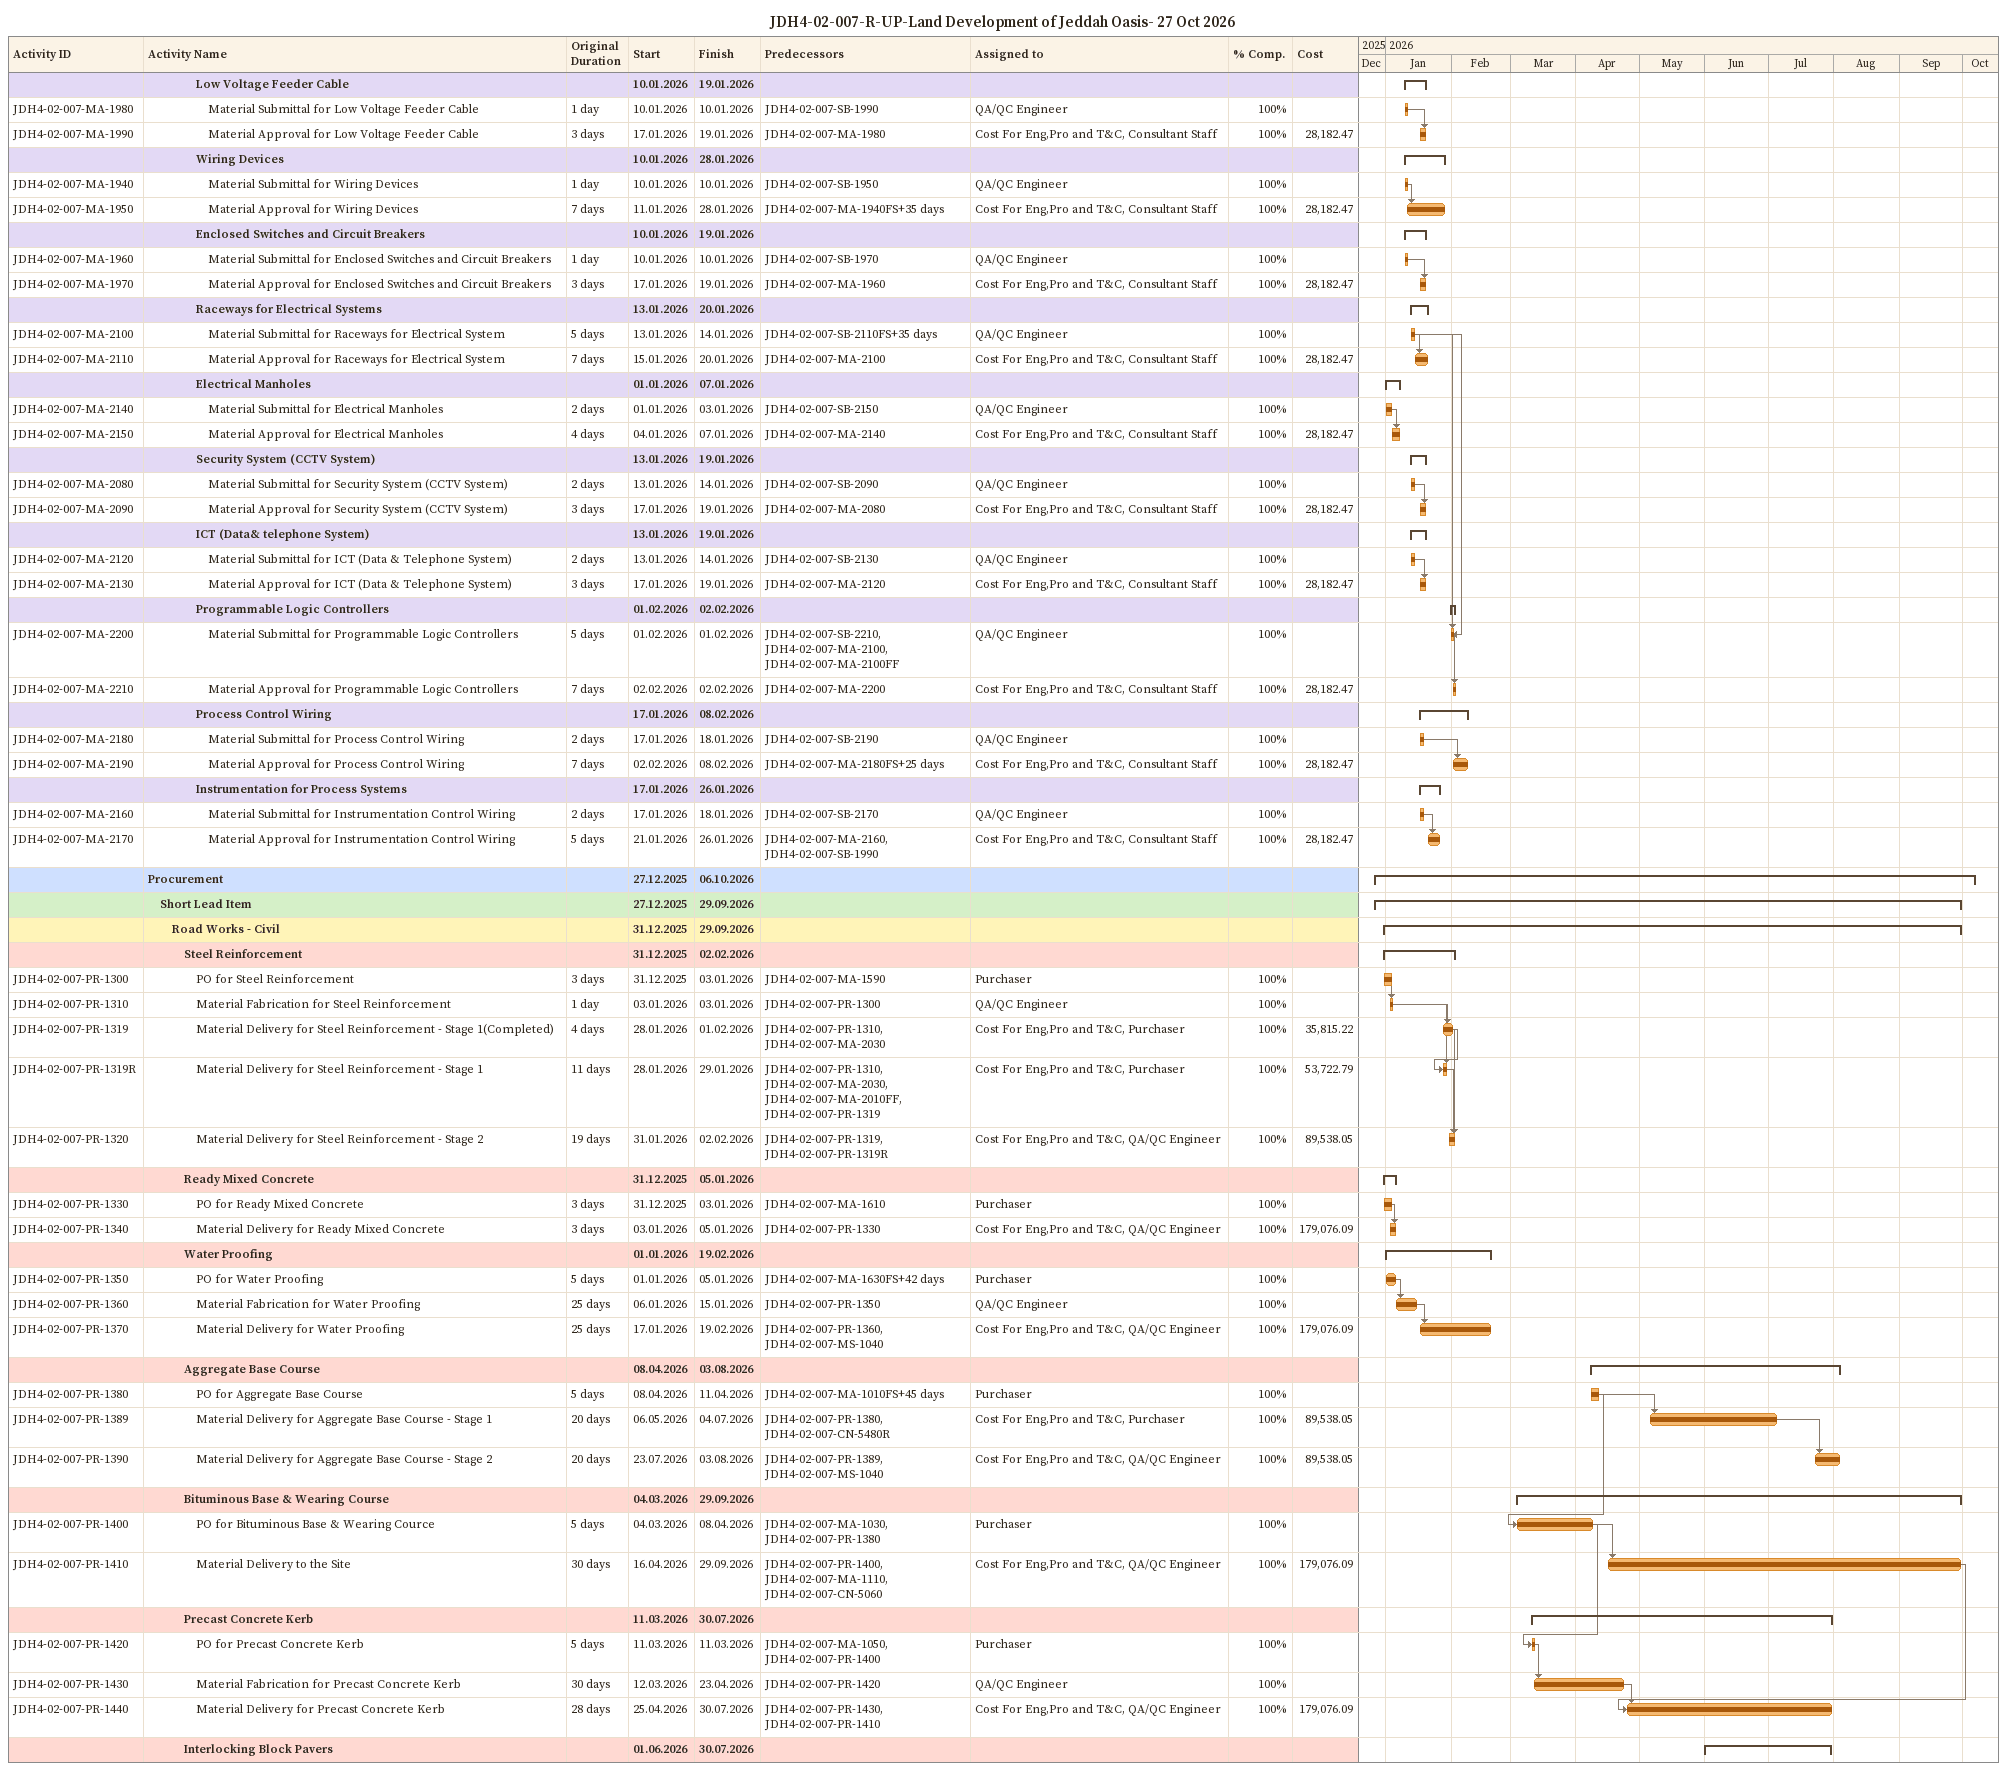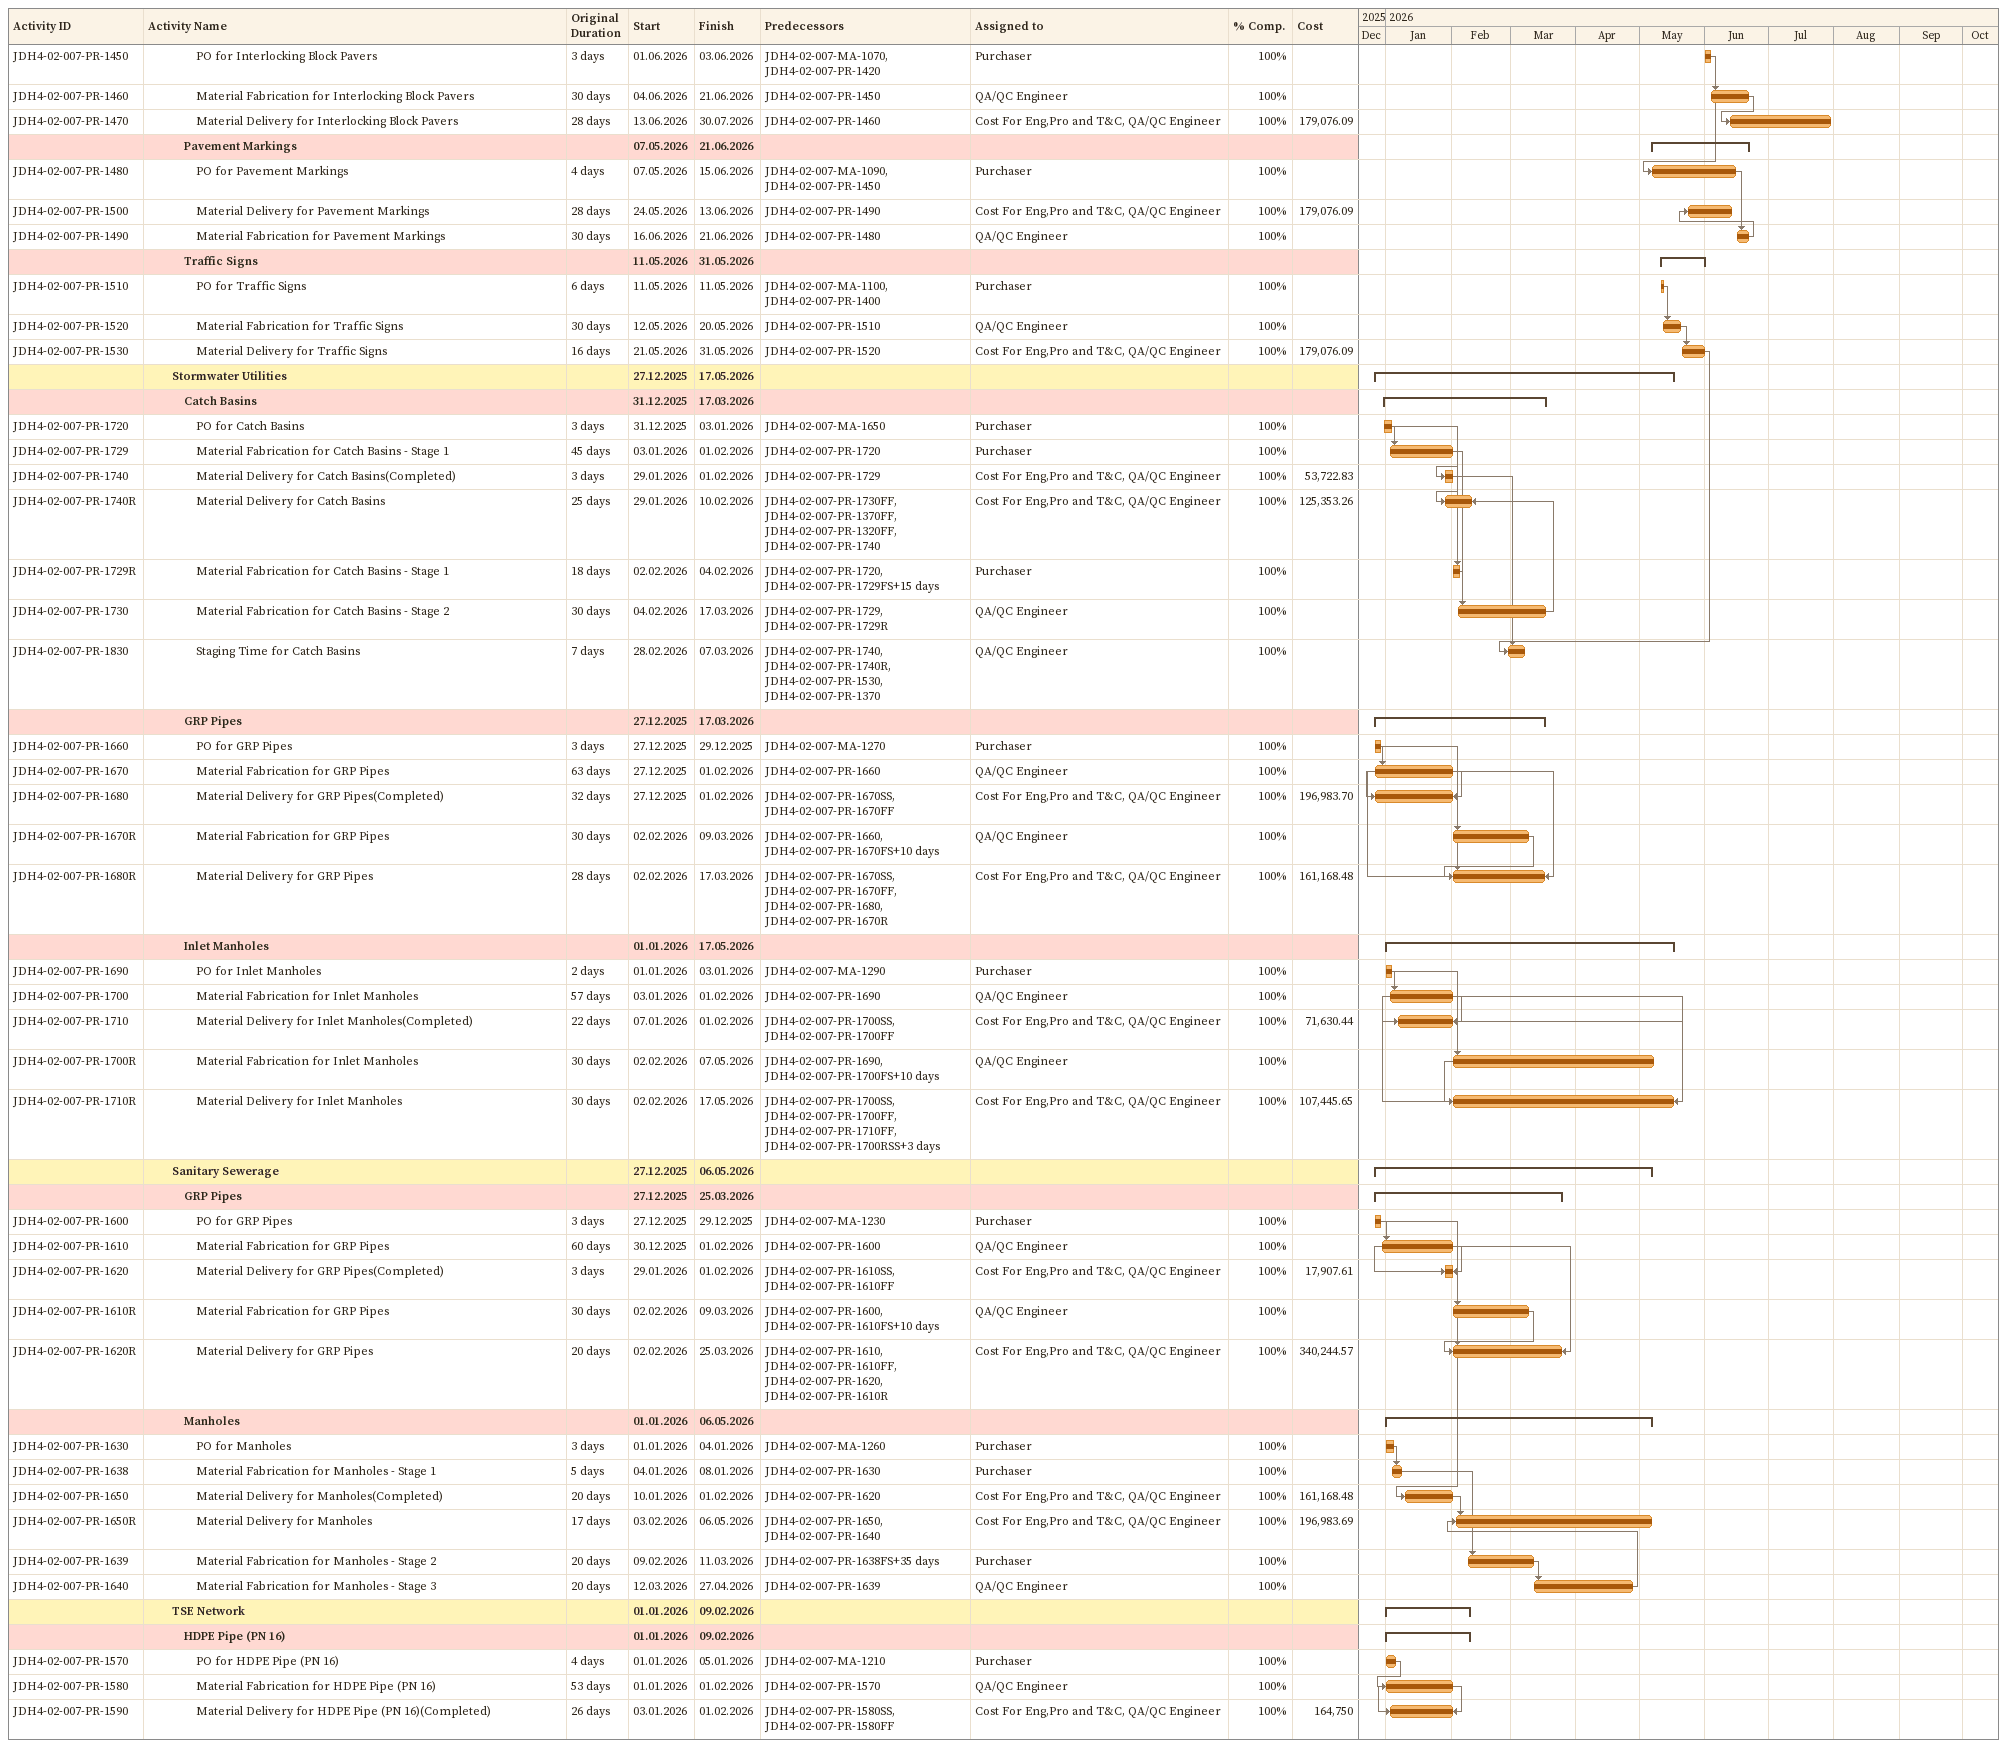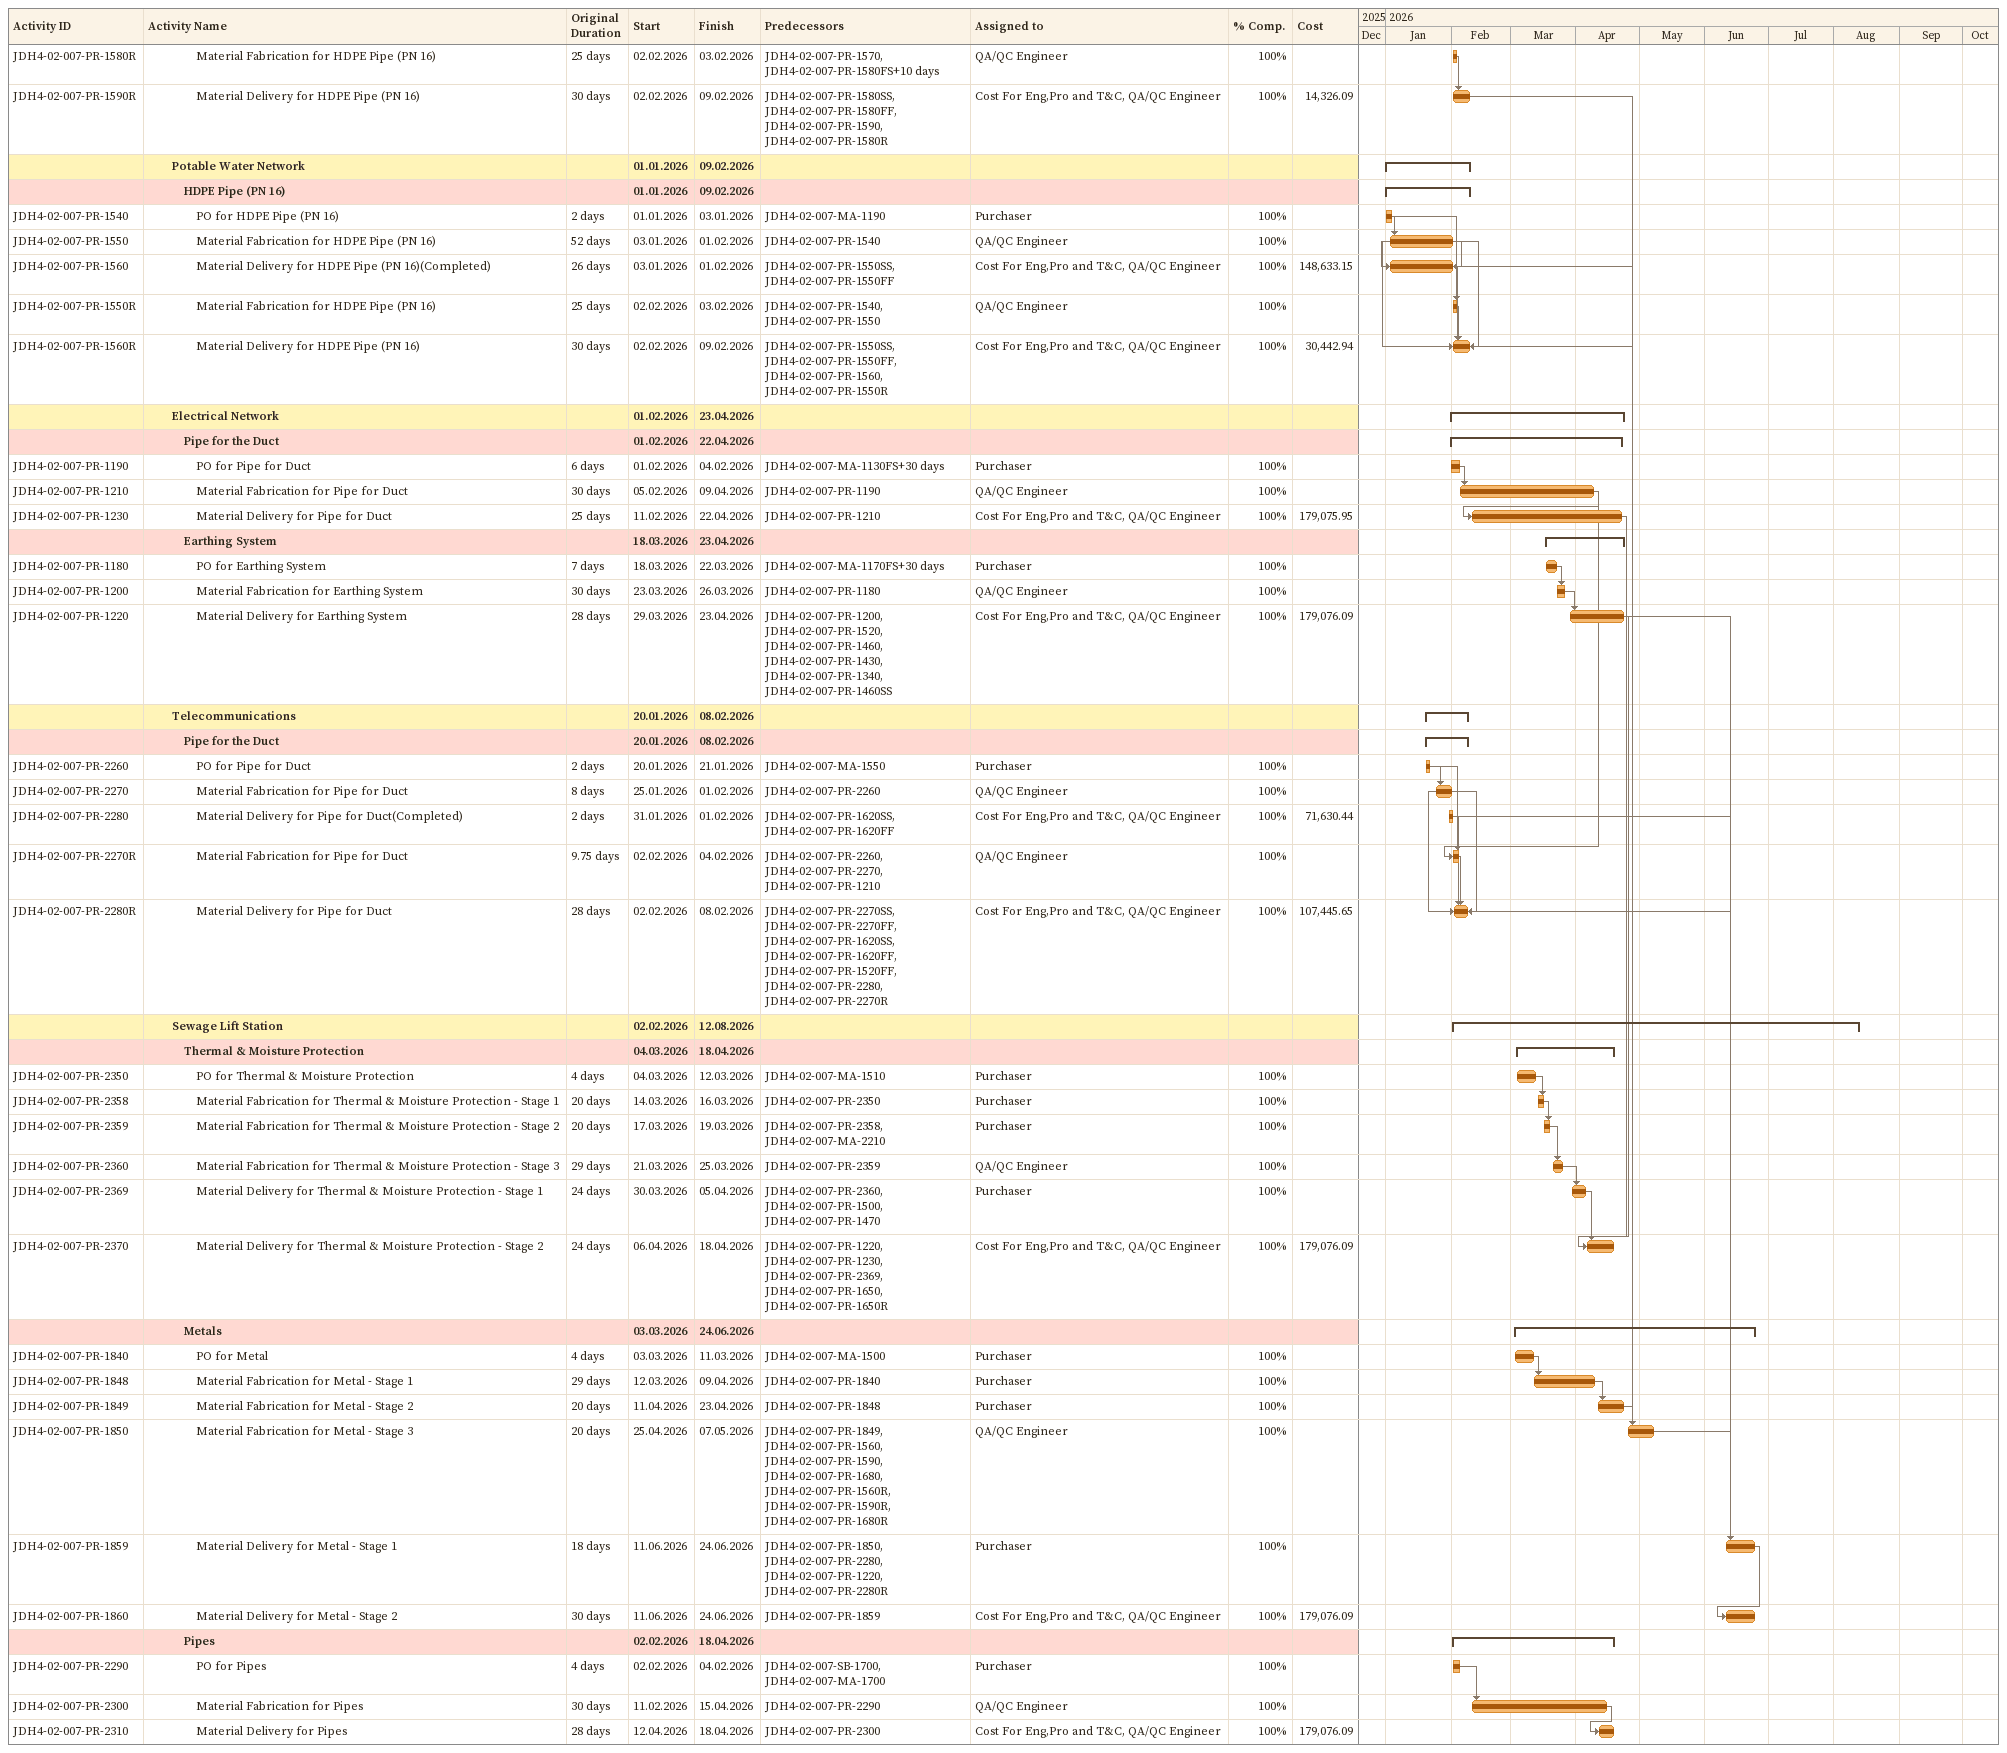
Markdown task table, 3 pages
JDH4-02-007-R-UP-Land Development of Jeddah Oasis- 27 Oct 2026

| ID | Level | Task | Original duration | Start | Finish | Predecessors | Resources | % complete | Cost |
|---|---|---|---|---|---|---|---|---|---|
|  | 5 | **Low Voltage Feeder Cable** |  | 2026-01-10 | 2026-01-19 |  |  |  |  |
| JDH4-02-007-MA-1980 | 6 | Material Submittal for Low Voltage Feeder Cable | 1d | 2026-01-10 | 2026-01-10 | JDH4-02-007-SB-1990 | QA/QC Engineer | 100 |  |
| JDH4-02-007-MA-1990 | 6 | Material Approval for Low Voltage Feeder Cable | 3d | 2026-01-17 | 2026-01-19 | JDH4-02-007-MA-1980 | Cost For Eng,Pro and T&C, Consultant Staff | 100 | 28182.47 |
|  | 5 | **Wiring Devices** |  | 2026-01-10 | 2026-01-28 |  |  |  |  |
| JDH4-02-007-MA-1940 | 6 | Material Submittal for Wiring Devices | 1d | 2026-01-10 | 2026-01-10 | JDH4-02-007-SB-1950 | QA/QC Engineer | 100 |  |
| JDH4-02-007-MA-1950 | 6 | Material Approval for Wiring Devices | 7d | 2026-01-11 | 2026-01-28 | JDH4-02-007-MA-1940FS+35d | Cost For Eng,Pro and T&C, Consultant Staff | 100 | 28182.47 |
|  | 5 | **Enclosed Switches and Circuit Breakers** |  | 2026-01-10 | 2026-01-19 |  |  |  |  |
| JDH4-02-007-MA-1960 | 6 | Material Submittal for Enclosed Switches and Circuit Breakers | 1d | 2026-01-10 | 2026-01-10 | JDH4-02-007-SB-1970 | QA/QC Engineer | 100 |  |
| JDH4-02-007-MA-1970 | 6 | Material Approval for Enclosed Switches and Circuit Breakers | 3d | 2026-01-17 | 2026-01-19 | JDH4-02-007-MA-1960 | Cost For Eng,Pro and T&C, Consultant Staff | 100 | 28182.47 |
|  | 5 | **Raceways for Electrical Systems** |  | 2026-01-13 | 2026-01-20 |  |  |  |  |
| JDH4-02-007-MA-2100 | 6 | Material Submittal for Raceways for Electrical System | 5d | 2026-01-13 | 2026-01-14 | JDH4-02-007-SB-2110FS+35d | QA/QC Engineer | 100 |  |
| JDH4-02-007-MA-2110 | 6 | Material Approval for Raceways for Electrical System | 7d | 2026-01-15 | 2026-01-20 | JDH4-02-007-MA-2100 | Cost For Eng,Pro and T&C, Consultant Staff | 100 | 28182.47 |
|  | 5 | **Electrical Manholes** |  | 2026-01-01 | 2026-01-07 |  |  |  |  |
| JDH4-02-007-MA-2140 | 6 | Material Submittal for Electrical Manholes | 2d | 2026-01-01 | 2026-01-03 | JDH4-02-007-SB-2150 | QA/QC Engineer | 100 |  |
| JDH4-02-007-MA-2150 | 6 | Material Approval for Electrical Manholes | 4d | 2026-01-04 | 2026-01-07 | JDH4-02-007-MA-2140 | Cost For Eng,Pro and T&C, Consultant Staff | 100 | 28182.47 |
|  | 5 | **Security System (CCTV System)** |  | 2026-01-13 | 2026-01-19 |  |  |  |  |
| JDH4-02-007-MA-2080 | 6 | Material Submittal for Security System (CCTV System) | 2d | 2026-01-13 | 2026-01-14 | JDH4-02-007-SB-2090 | QA/QC Engineer | 100 |  |
| JDH4-02-007-MA-2090 | 6 | Material Approval for Security System (CCTV System) | 3d | 2026-01-17 | 2026-01-19 | JDH4-02-007-MA-2080 | Cost For Eng,Pro and T&C, Consultant Staff | 100 | 28182.47 |
|  | 5 | **ICT (Data& telephone System)** |  | 2026-01-13 | 2026-01-19 |  |  |  |  |
| JDH4-02-007-MA-2120 | 6 | Material Submittal for ICT (Data & Telephone System) | 2d | 2026-01-13 | 2026-01-14 | JDH4-02-007-SB-2130 | QA/QC Engineer | 100 |  |
| JDH4-02-007-MA-2130 | 6 | Material Approval for ICT (Data & Telephone System) | 3d | 2026-01-17 | 2026-01-19 | JDH4-02-007-MA-2120 | Cost For Eng,Pro and T&C, Consultant Staff | 100 | 28182.47 |
|  | 5 | **Programmable Logic Controllers** |  | 2026-02-01 | 2026-02-02 |  |  |  |  |
| JDH4-02-007-MA-2200 | 6 | Material Submittal for Programmable Logic Controllers | 5d | 2026-02-01 | 2026-02-01 | JDH4-02-007-SB-2210, JDH4-02-007-MA-2100, JDH4-02-007-MA-2100FF | QA/QC Engineer | 100 |  |
| JDH4-02-007-MA-2210 | 6 | Material Approval for Programmable Logic Controllers | 7d | 2026-02-02 | 2026-02-02 | JDH4-02-007-MA-2200 | Cost For Eng,Pro and T&C, Consultant Staff | 100 | 28182.47 |
|  | 5 | **Process Control Wiring** |  | 2026-01-17 | 2026-02-08 |  |  |  |  |
| JDH4-02-007-MA-2180 | 6 | Material Submittal for Process Control Wiring | 2d | 2026-01-17 | 2026-01-18 | JDH4-02-007-SB-2190 | QA/QC Engineer | 100 |  |
| JDH4-02-007-MA-2190 | 6 | Material Approval for Process Control Wiring | 7d | 2026-02-02 | 2026-02-08 | JDH4-02-007-MA-2180FS+25d | Cost For Eng,Pro and T&C, Consultant Staff | 100 | 28182.47 |
|  | 5 | **Instrumentation for Process Systems** |  | 2026-01-17 | 2026-01-26 |  |  |  |  |
| JDH4-02-007-MA-2160 | 6 | Material Submittal for Instrumentation Control Wiring | 2d | 2026-01-17 | 2026-01-18 | JDH4-02-007-SB-2170 | QA/QC Engineer | 100 |  |
| JDH4-02-007-MA-2170 | 6 | Material Approval for Instrumentation Control Wiring | 5d | 2026-01-21 | 2026-01-26 | JDH4-02-007-MA-2160, JDH4-02-007-SB-1990 | Cost For Eng,Pro and T&C, Consultant Staff | 100 | 28182.47 |
|  | 1 | **Procurement** |  | 2025-12-27 | 2026-10-06 |  |  |  |  |
|  | 2 | **Short Lead Item** |  | 2025-12-27 | 2026-09-29 |  |  |  |  |
|  | 3 | **Road Works - Civil** |  | 2025-12-31 | 2026-09-29 |  |  |  |  |
|  | 4 | **Steel Reinforcement** |  | 2025-12-31 | 2026-02-02 |  |  |  |  |
| JDH4-02-007-PR-1300 | 5 | PO for Steel Reinforcement | 3d | 2025-12-31 | 2026-01-03 | JDH4-02-007-MA-1590 | Purchaser | 100 |  |
| JDH4-02-007-PR-1310 | 5 | Material Fabrication for Steel Reinforcement | 1d | 2026-01-03 | 2026-01-03 | JDH4-02-007-PR-1300 | QA/QC Engineer | 100 |  |
| JDH4-02-007-PR-1319 | 5 | Material Delivery for Steel Reinforcement - Stage 1(Completed) | 4d | 2026-01-28 | 2026-02-01 | JDH4-02-007-PR-1310, JDH4-02-007-MA-2030 | Cost For Eng,Pro and T&C, Purchaser | 100 | 35815.22 |
| JDH4-02-007-PR-1319R | 5 | Material Delivery for Steel Reinforcement - Stage 1 | 11d | 2026-01-28 | 2026-01-29 | JDH4-02-007-PR-1310, JDH4-02-007-MA-2030, JDH4-02-007-MA-2010FF, JDH4-02-007-PR-1319 | Cost For Eng,Pro and T&C, Purchaser | 100 | 53722.79 |
| JDH4-02-007-PR-1320 | 5 | Material Delivery for Steel Reinforcement - Stage 2 | 19d | 2026-01-31 | 2026-02-02 | JDH4-02-007-PR-1319, JDH4-02-007-PR-1319R | Cost For Eng,Pro and T&C, QA/QC Engineer | 100 | 89538.05 |
|  | 4 | **Ready Mixed Concrete** |  | 2025-12-31 | 2026-01-05 |  |  |  |  |
| JDH4-02-007-PR-1330 | 5 | PO for Ready Mixed Concrete | 3d | 2025-12-31 | 2026-01-03 | JDH4-02-007-MA-1610 | Purchaser | 100 |  |
| JDH4-02-007-PR-1340 | 5 | Material Delivery for Ready Mixed Concrete | 3d | 2026-01-03 | 2026-01-05 | JDH4-02-007-PR-1330 | Cost For Eng,Pro and T&C, QA/QC Engineer | 100 | 179076.09 |
|  | 4 | **Water Proofing** |  | 2026-01-01 | 2026-02-19 |  |  |  |  |
| JDH4-02-007-PR-1350 | 5 | PO for Water Proofing | 5d | 2026-01-01 | 2026-01-05 | JDH4-02-007-MA-1630FS+42d | Purchaser | 100 |  |
| JDH4-02-007-PR-1360 | 5 | Material Fabrication for Water Proofing | 25d | 2026-01-06 | 2026-01-15 | JDH4-02-007-PR-1350 | QA/QC Engineer | 100 |  |
| JDH4-02-007-PR-1370 | 5 | Material Delivery for Water Proofing | 25d | 2026-01-17 | 2026-02-19 | JDH4-02-007-PR-1360, JDH4-02-007-MS-1040 | Cost For Eng,Pro and T&C, QA/QC Engineer | 100 | 179076.09 |
|  | 4 | **Aggregate Base Course** |  | 2026-04-08 | 2026-08-03 |  |  |  |  |
| JDH4-02-007-PR-1380 | 5 | PO for Aggregate Base Course | 5d | 2026-04-08 | 2026-04-11 | JDH4-02-007-MA-1010FS+45d | Purchaser | 100 |  |
| JDH4-02-007-PR-1389 | 5 | Material Delivery for Aggregate Base Course - Stage 1 | 20d | 2026-05-06 | 2026-07-04 | JDH4-02-007-PR-1380, JDH4-02-007-CN-5480R | Cost For Eng,Pro and T&C, Purchaser | 100 | 89538.05 |
| JDH4-02-007-PR-1390 | 5 | Material Delivery for Aggregate Base Course - Stage 2 | 20d | 2026-07-23 | 2026-08-03 | JDH4-02-007-PR-1389, JDH4-02-007-MS-1040 | Cost For Eng,Pro and T&C, QA/QC Engineer | 100 | 89538.05 |
|  | 4 | **Bituminous Base & Wearing Course** |  | 2026-03-04 | 2026-09-29 |  |  |  |  |
| JDH4-02-007-PR-1400 | 5 | PO for Bituminous Base & Wearing Cource | 5d | 2026-03-04 | 2026-04-08 | JDH4-02-007-MA-1030, JDH4-02-007-PR-1380 | Purchaser | 100 |  |
| JDH4-02-007-PR-1410 | 5 | Material Delivery to the Site | 30d | 2026-04-16 | 2026-09-29 | JDH4-02-007-PR-1400, JDH4-02-007-MA-1110, JDH4-02-007-CN-5060 | Cost For Eng,Pro and T&C, QA/QC Engineer | 100 | 179076.09 |
|  | 4 | **Precast Concrete Kerb** |  | 2026-03-11 | 2026-07-30 |  |  |  |  |
| JDH4-02-007-PR-1420 | 5 | PO for Precast Concrete Kerb | 5d | 2026-03-11 | 2026-03-11 | JDH4-02-007-MA-1050, JDH4-02-007-PR-1400 | Purchaser | 100 |  |
| JDH4-02-007-PR-1430 | 5 | Material Fabrication for Precast Concrete Kerb | 30d | 2026-03-12 | 2026-04-23 | JDH4-02-007-PR-1420 | QA/QC Engineer | 100 |  |
| JDH4-02-007-PR-1440 | 5 | Material Delivery for Precast Concrete Kerb | 28d | 2026-04-25 | 2026-07-30 | JDH4-02-007-PR-1430, JDH4-02-007-PR-1410 | Cost For Eng,Pro and T&C, QA/QC Engineer | 100 | 179076.09 |
|  | 4 | **Interlocking Block Pavers** |  | 2026-06-01 | 2026-07-30 |  |  |  |  |
| JDH4-02-007-PR-1450 | 5 | PO for Interlocking Block Pavers | 3d | 2026-06-01 | 2026-06-03 | JDH4-02-007-MA-1070, JDH4-02-007-PR-1420 | Purchaser | 100 |  |
| JDH4-02-007-PR-1460 | 5 | Material Fabrication for Interlocking Block Pavers | 30d | 2026-06-04 | 2026-06-21 | JDH4-02-007-PR-1450 | QA/QC Engineer | 100 |  |
| JDH4-02-007-PR-1470 | 5 | Material Delivery for Interlocking Block Pavers | 28d | 2026-06-13 | 2026-07-30 | JDH4-02-007-PR-1460 | Cost For Eng,Pro and T&C, QA/QC Engineer | 100 | 179076.09 |
|  | 4 | **Pavement Markings** |  | 2026-05-07 | 2026-06-21 |  |  |  |  |
| JDH4-02-007-PR-1480 | 5 | PO for Pavement Markings | 4d | 2026-05-07 | 2026-06-15 | JDH4-02-007-MA-1090, JDH4-02-007-PR-1450 | Purchaser | 100 |  |
| JDH4-02-007-PR-1500 | 5 | Material Delivery for Pavement Markings | 28d | 2026-05-24 | 2026-06-13 | JDH4-02-007-PR-1490 | Cost For Eng,Pro and T&C, QA/QC Engineer | 100 | 179076.09 |
| JDH4-02-007-PR-1490 | 5 | Material Fabrication for Pavement Markings | 30d | 2026-06-16 | 2026-06-21 | JDH4-02-007-PR-1480 | QA/QC Engineer | 100 |  |
|  | 4 | **Traffic Signs** |  | 2026-05-11 | 2026-05-31 |  |  |  |  |
| JDH4-02-007-PR-1510 | 5 | PO for Traffic Signs | 6d | 2026-05-11 | 2026-05-11 | JDH4-02-007-MA-1100, JDH4-02-007-PR-1400 | Purchaser | 100 |  |
| JDH4-02-007-PR-1520 | 5 | Material Fabrication for Traffic Signs | 30d | 2026-05-12 | 2026-05-20 | JDH4-02-007-PR-1510 | QA/QC Engineer | 100 |  |
| JDH4-02-007-PR-1530 | 5 | Material Delivery for Traffic Signs | 16d | 2026-05-21 | 2026-05-31 | JDH4-02-007-PR-1520 | Cost For Eng,Pro and T&C, QA/QC Engineer | 100 | 179076.09 |
|  | 3 | **Stormwater Utilities** |  | 2025-12-27 | 2026-05-17 |  |  |  |  |
|  | 4 | **Catch Basins** |  | 2025-12-31 | 2026-03-17 |  |  |  |  |
| JDH4-02-007-PR-1720 | 5 | PO for Catch Basins | 3d | 2025-12-31 | 2026-01-03 | JDH4-02-007-MA-1650 | Purchaser | 100 |  |
| JDH4-02-007-PR-1729 | 5 | Material Fabrication for Catch Basins - Stage 1 | 45d | 2026-01-03 | 2026-02-01 | JDH4-02-007-PR-1720 | Purchaser | 100 |  |
| JDH4-02-007-PR-1740 | 5 | Material Delivery for Catch Basins(Completed) | 3d | 2026-01-29 | 2026-02-01 | JDH4-02-007-PR-1729 | Cost For Eng,Pro and T&C, QA/QC Engineer | 100 | 53722.83 |
| JDH4-02-007-PR-1740R | 5 | Material Delivery for Catch Basins | 25d | 2026-01-29 | 2026-02-10 | JDH4-02-007-PR-1730FF, JDH4-02-007-PR-1370FF, JDH4-02-007-PR-1320FF, JDH4-02-007-PR-1740 | Cost For Eng,Pro and T&C, QA/QC Engineer | 100 | 125353.26 |
| JDH4-02-007-PR-1729R | 5 | Material Fabrication for Catch Basins - Stage 1 | 18d | 2026-02-02 | 2026-02-04 | JDH4-02-007-PR-1720, JDH4-02-007-PR-1729FS+15d | Purchaser | 100 |  |
| JDH4-02-007-PR-1730 | 5 | Material Fabrication for Catch Basins - Stage 2 | 30d | 2026-02-04 | 2026-03-17 | JDH4-02-007-PR-1729, JDH4-02-007-PR-1729R | QA/QC Engineer | 100 |  |
| JDH4-02-007-PR-1830 | 5 | Staging Time for Catch Basins | 7d | 2026-02-28 | 2026-03-07 | JDH4-02-007-PR-1740, JDH4-02-007-PR-1740R, JDH4-02-007-PR-1530, JDH4-02-007-PR-1370 | QA/QC Engineer | 100 |  |
|  | 4 | **GRP Pipes** |  | 2025-12-27 | 2026-03-17 |  |  |  |  |
| JDH4-02-007-PR-1660 | 5 | PO for GRP Pipes | 3d | 2025-12-27 | 2025-12-29 | JDH4-02-007-MA-1270 | Purchaser | 100 |  |
| JDH4-02-007-PR-1670 | 5 | Material Fabrication for GRP Pipes | 63d | 2025-12-27 | 2026-02-01 | JDH4-02-007-PR-1660 | QA/QC Engineer | 100 |  |
| JDH4-02-007-PR-1680 | 5 | Material Delivery for GRP Pipes(Completed) | 32d | 2025-12-27 | 2026-02-01 | JDH4-02-007-PR-1670SS, JDH4-02-007-PR-1670FF | Cost For Eng,Pro and T&C, QA/QC Engineer | 100 | 196983.70 |
| JDH4-02-007-PR-1670R | 5 | Material Fabrication for GRP Pipes | 30d | 2026-02-02 | 2026-03-09 | JDH4-02-007-PR-1660, JDH4-02-007-PR-1670FS+10d | QA/QC Engineer | 100 |  |
| JDH4-02-007-PR-1680R | 5 | Material Delivery for GRP Pipes | 28d | 2026-02-02 | 2026-03-17 | JDH4-02-007-PR-1670SS, JDH4-02-007-PR-1670FF, JDH4-02-007-PR-1680, JDH4-02-007-PR-1670R | Cost For Eng,Pro and T&C, QA/QC Engineer | 100 | 161168.48 |
|  | 4 | **Inlet Manholes** |  | 2026-01-01 | 2026-05-17 |  |  |  |  |
| JDH4-02-007-PR-1690 | 5 | PO for Inlet Manholes | 2d | 2026-01-01 | 2026-01-03 | JDH4-02-007-MA-1290 | Purchaser | 100 |  |
| JDH4-02-007-PR-1700 | 5 | Material Fabrication for Inlet Manholes | 57d | 2026-01-03 | 2026-02-01 | JDH4-02-007-PR-1690 | QA/QC Engineer | 100 |  |
| JDH4-02-007-PR-1710 | 5 | Material Delivery for Inlet Manholes(Completed) | 22d | 2026-01-07 | 2026-02-01 | JDH4-02-007-PR-1700SS, JDH4-02-007-PR-1700FF | Cost For Eng,Pro and T&C, QA/QC Engineer | 100 | 71630.44 |
| JDH4-02-007-PR-1700R | 5 | Material Fabrication for Inlet Manholes | 30d | 2026-02-02 | 2026-05-07 | JDH4-02-007-PR-1690, JDH4-02-007-PR-1700FS+10d | QA/QC Engineer | 100 |  |
| JDH4-02-007-PR-1710R | 5 | Material Delivery for Inlet Manholes | 30d | 2026-02-02 | 2026-05-17 | JDH4-02-007-PR-1700SS, JDH4-02-007-PR-1700FF, JDH4-02-007-PR-1710FF, JDH4-02-007-PR-1700RSS+3d | Cost For Eng,Pro and T&C, QA/QC Engineer | 100 | 107445.65 |
|  | 3 | **Sanitary Sewerage** |  | 2025-12-27 | 2026-05-06 |  |  |  |  |
|  | 4 | **GRP Pipes** |  | 2025-12-27 | 2026-03-25 |  |  |  |  |
| JDH4-02-007-PR-1600 | 5 | PO for GRP Pipes | 3d | 2025-12-27 | 2025-12-29 | JDH4-02-007-MA-1230 | Purchaser | 100 |  |
| JDH4-02-007-PR-1610 | 5 | Material Fabrication for GRP Pipes | 60d | 2025-12-30 | 2026-02-01 | JDH4-02-007-PR-1600 | QA/QC Engineer | 100 |  |
| JDH4-02-007-PR-1620 | 5 | Material Delivery for GRP Pipes(Completed) | 3d | 2026-01-29 | 2026-02-01 | JDH4-02-007-PR-1610SS, JDH4-02-007-PR-1610FF | Cost For Eng,Pro and T&C, QA/QC Engineer | 100 | 17907.61 |
| JDH4-02-007-PR-1610R | 5 | Material Fabrication for GRP Pipes | 30d | 2026-02-02 | 2026-03-09 | JDH4-02-007-PR-1600, JDH4-02-007-PR-1610FS+10d | QA/QC Engineer | 100 |  |
| JDH4-02-007-PR-1620R | 5 | Material Delivery for GRP Pipes | 20d | 2026-02-02 | 2026-03-25 | JDH4-02-007-PR-1610, JDH4-02-007-PR-1610FF, JDH4-02-007-PR-1620, JDH4-02-007-PR-1610R | Cost For Eng,Pro and T&C, QA/QC Engineer | 100 | 340244.57 |
|  | 4 | **Manholes** |  | 2026-01-01 | 2026-05-06 |  |  |  |  |
| JDH4-02-007-PR-1630 | 5 | PO for Manholes | 3d | 2026-01-01 | 2026-01-04 | JDH4-02-007-MA-1260 | Purchaser | 100 |  |
| JDH4-02-007-PR-1638 | 5 | Material Fabrication for Manholes - Stage 1 | 5d | 2026-01-04 | 2026-01-08 | JDH4-02-007-PR-1630 | Purchaser | 100 |  |
| JDH4-02-007-PR-1650 | 5 | Material Delivery for Manholes(Completed) | 20d | 2026-01-10 | 2026-02-01 | JDH4-02-007-PR-1620 | Cost For Eng,Pro and T&C, QA/QC Engineer | 100 | 161168.48 |
| JDH4-02-007-PR-1650R | 5 | Material Delivery for Manholes | 17d | 2026-02-03 | 2026-05-06 | JDH4-02-007-PR-1650, JDH4-02-007-PR-1640 | Cost For Eng,Pro and T&C, QA/QC Engineer | 100 | 196983.69 |
| JDH4-02-007-PR-1639 | 5 | Material Fabrication for Manholes - Stage 2 | 20d | 2026-02-09 | 2026-03-11 | JDH4-02-007-PR-1638FS+35d | Purchaser | 100 |  |
| JDH4-02-007-PR-1640 | 5 | Material Fabrication for Manholes - Stage 3 | 20d | 2026-03-12 | 2026-04-27 | JDH4-02-007-PR-1639 | QA/QC Engineer | 100 |  |
|  | 3 | **TSE Network** |  | 2026-01-01 | 2026-02-09 |  |  |  |  |
|  | 4 | **HDPE Pipe (PN 16)** |  | 2026-01-01 | 2026-02-09 |  |  |  |  |
| JDH4-02-007-PR-1570 | 5 | PO for HDPE Pipe (PN 16) | 4d | 2026-01-01 | 2026-01-05 | JDH4-02-007-MA-1210 | Purchaser | 100 |  |
| JDH4-02-007-PR-1580 | 5 | Material Fabrication for HDPE Pipe (PN 16) | 53d | 2026-01-01 | 2026-02-01 | JDH4-02-007-PR-1570 | QA/QC Engineer | 100 |  |
| JDH4-02-007-PR-1590 | 5 | Material Delivery for HDPE Pipe (PN 16)(Completed) | 26d | 2026-01-03 | 2026-02-01 | JDH4-02-007-PR-1580SS, JDH4-02-007-PR-1580FF | Cost For Eng,Pro and T&C, QA/QC Engineer | 100 | 164750 |
| JDH4-02-007-PR-1580R | 5 | Material Fabrication for HDPE Pipe (PN 16) | 25d | 2026-02-02 | 2026-02-03 | JDH4-02-007-PR-1570, JDH4-02-007-PR-1580FS+10d | QA/QC Engineer | 100 |  |
| JDH4-02-007-PR-1590R | 5 | Material Delivery for HDPE Pipe (PN 16) | 30d | 2026-02-02 | 2026-02-09 | JDH4-02-007-PR-1580SS, JDH4-02-007-PR-1580FF, JDH4-02-007-PR-1590, JDH4-02-007-PR-1580R | Cost For Eng,Pro and T&C, QA/QC Engineer | 100 | 14326.09 |
|  | 3 | **Potable Water Network** |  | 2026-01-01 | 2026-02-09 |  |  |  |  |
|  | 4 | **HDPE Pipe (PN 16)** |  | 2026-01-01 | 2026-02-09 |  |  |  |  |
| JDH4-02-007-PR-1540 | 5 | PO for HDPE Pipe (PN 16) | 2d | 2026-01-01 | 2026-01-03 | JDH4-02-007-MA-1190 | Purchaser | 100 |  |
| JDH4-02-007-PR-1550 | 5 | Material Fabrication for HDPE Pipe (PN 16) | 52d | 2026-01-03 | 2026-02-01 | JDH4-02-007-PR-1540 | QA/QC Engineer | 100 |  |
| JDH4-02-007-PR-1560 | 5 | Material Delivery for HDPE Pipe (PN 16)(Completed) | 26d | 2026-01-03 | 2026-02-01 | JDH4-02-007-PR-1550SS, JDH4-02-007-PR-1550FF | Cost For Eng,Pro and T&C, QA/QC Engineer | 100 | 148633.15 |
| JDH4-02-007-PR-1550R | 5 | Material Fabrication for HDPE Pipe (PN 16) | 25d | 2026-02-02 | 2026-02-03 | JDH4-02-007-PR-1540, JDH4-02-007-PR-1550 | QA/QC Engineer | 100 |  |
| JDH4-02-007-PR-1560R | 5 | Material Delivery for HDPE Pipe (PN 16) | 30d | 2026-02-02 | 2026-02-09 | JDH4-02-007-PR-1550SS, JDH4-02-007-PR-1550FF, JDH4-02-007-PR-1560, JDH4-02-007-PR-1550R | Cost For Eng,Pro and T&C, QA/QC Engineer | 100 | 30442.94 |
|  | 3 | **Electrical Network** |  | 2026-02-01 | 2026-04-23 |  |  |  |  |
|  | 4 | **Pipe for the Duct** |  | 2026-02-01 | 2026-04-22 |  |  |  |  |
| JDH4-02-007-PR-1190 | 5 | PO for Pipe for Duct | 6d | 2026-02-01 | 2026-02-04 | JDH4-02-007-MA-1130FS+30d | Purchaser | 100 |  |
| JDH4-02-007-PR-1210 | 5 | Material Fabrication for Pipe for Duct | 30d | 2026-02-05 | 2026-04-09 | JDH4-02-007-PR-1190 | QA/QC Engineer | 100 |  |
| JDH4-02-007-PR-1230 | 5 | Material Delivery for Pipe for Duct | 25d | 2026-02-11 | 2026-04-22 | JDH4-02-007-PR-1210 | Cost For Eng,Pro and T&C, QA/QC Engineer | 100 | 179075.95 |
|  | 4 | **Earthing System** |  | 2026-03-18 | 2026-04-23 |  |  |  |  |
| JDH4-02-007-PR-1180 | 5 | PO for Earthing System | 7d | 2026-03-18 | 2026-03-22 | JDH4-02-007-MA-1170FS+30d | Purchaser | 100 |  |
| JDH4-02-007-PR-1200 | 5 | Material Fabrication for Earthing System | 30d | 2026-03-23 | 2026-03-26 | JDH4-02-007-PR-1180 | QA/QC Engineer | 100 |  |
| JDH4-02-007-PR-1220 | 5 | Material Delivery for Earthing System | 28d | 2026-03-29 | 2026-04-23 | JDH4-02-007-PR-1200, JDH4-02-007-PR-1520, JDH4-02-007-PR-1460, JDH4-02-007-PR-1430, JDH4-02-007-PR-1340, JDH4-02-007-PR-1460SS | Cost For Eng,Pro and T&C, QA/QC Engineer | 100 | 179076.09 |
|  | 3 | **Telecommunications** |  | 2026-01-20 | 2026-02-08 |  |  |  |  |
|  | 4 | **Pipe for the Duct** |  | 2026-01-20 | 2026-02-08 |  |  |  |  |
| JDH4-02-007-PR-2260 | 5 | PO for Pipe for Duct | 2d | 2026-01-20 | 2026-01-21 | JDH4-02-007-MA-1550 | Purchaser | 100 |  |
| JDH4-02-007-PR-2270 | 5 | Material Fabrication for Pipe for Duct | 8d | 2026-01-25 | 2026-02-01 | JDH4-02-007-PR-2260 | QA/QC Engineer | 100 |  |
| JDH4-02-007-PR-2280 | 5 | Material Delivery for Pipe for Duct(Completed) | 2d | 2026-01-31 | 2026-02-01 | JDH4-02-007-PR-1620SS, JDH4-02-007-PR-1620FF | Cost For Eng,Pro and T&C, QA/QC Engineer | 100 | 71630.44 |
| JDH4-02-007-PR-2270R | 5 | Material Fabrication for Pipe for Duct | 9.75d | 2026-02-02 | 2026-02-04 | JDH4-02-007-PR-2260, JDH4-02-007-PR-2270, JDH4-02-007-PR-1210 | QA/QC Engineer | 100 |  |
| JDH4-02-007-PR-2280R | 5 | Material Delivery for Pipe for Duct | 28d | 2026-02-02 | 2026-02-08 | JDH4-02-007-PR-2270SS, JDH4-02-007-PR-2270FF, JDH4-02-007-PR-1620SS, JDH4-02-007-PR-1620FF, JDH4-02-007-PR-1520FF, JDH4-02-007-PR-2280, JDH4-02-007-PR-2270R | Cost For Eng,Pro and T&C, QA/QC Engineer | 100 | 107445.65 |
|  | 3 | **Sewage Lift Station** |  | 2026-02-02 | 2026-08-12 |  |  |  |  |
|  | 4 | **Thermal & Moisture Protection** |  | 2026-03-04 | 2026-04-18 |  |  |  |  |
| JDH4-02-007-PR-2350 | 5 | PO for Thermal & Moisture Protection | 4d | 2026-03-04 | 2026-03-12 | JDH4-02-007-MA-1510 | Purchaser | 100 |  |
| JDH4-02-007-PR-2358 | 5 | Material Fabrication for Thermal & Moisture Protection - Stage 1 | 20d | 2026-03-14 | 2026-03-16 | JDH4-02-007-PR-2350 | Purchaser | 100 |  |
| JDH4-02-007-PR-2359 | 5 | Material Fabrication for Thermal & Moisture Protection - Stage 2 | 20d | 2026-03-17 | 2026-03-19 | JDH4-02-007-PR-2358, JDH4-02-007-MA-2210 | Purchaser | 100 |  |
| JDH4-02-007-PR-2360 | 5 | Material Fabrication for Thermal & Moisture Protection - Stage 3 | 29d | 2026-03-21 | 2026-03-25 | JDH4-02-007-PR-2359 | QA/QC Engineer | 100 |  |
| JDH4-02-007-PR-2369 | 5 | Material Delivery for Thermal & Moisture Protection - Stage 1 | 24d | 2026-03-30 | 2026-04-05 | JDH4-02-007-PR-2360, JDH4-02-007-PR-1500, JDH4-02-007-PR-1470 | Purchaser | 100 |  |
| JDH4-02-007-PR-2370 | 5 | Material Delivery for Thermal & Moisture Protection - Stage 2 | 24d | 2026-04-06 | 2026-04-18 | JDH4-02-007-PR-1220, JDH4-02-007-PR-1230, JDH4-02-007-PR-2369, JDH4-02-007-PR-1650, JDH4-02-007-PR-1650R | Cost For Eng,Pro and T&C, QA/QC Engineer | 100 | 179076.09 |
|  | 4 | **Metals** |  | 2026-03-03 | 2026-06-24 |  |  |  |  |
| JDH4-02-007-PR-1840 | 5 | PO for Metal | 4d | 2026-03-03 | 2026-03-11 | JDH4-02-007-MA-1500 | Purchaser | 100 |  |
| JDH4-02-007-PR-1848 | 5 | Material Fabrication for Metal - Stage 1 | 29d | 2026-03-12 | 2026-04-09 | JDH4-02-007-PR-1840 | Purchaser | 100 |  |
| JDH4-02-007-PR-1849 | 5 | Material Fabrication for Metal - Stage 2 | 20d | 2026-04-11 | 2026-04-23 | JDH4-02-007-PR-1848 | Purchaser | 100 |  |
| JDH4-02-007-PR-1850 | 5 | Material Fabrication for Metal - Stage 3 | 20d | 2026-04-25 | 2026-05-07 | JDH4-02-007-PR-1849, JDH4-02-007-PR-1560, JDH4-02-007-PR-1590, JDH4-02-007-PR-1680, JDH4-02-007-PR-1560R, JDH4-02-007-PR-1590R, JDH4-02-007-PR-1680R | QA/QC Engineer | 100 |  |
| JDH4-02-007-PR-1859 | 5 | Material Delivery for Metal - Stage 1 | 18d | 2026-06-11 | 2026-06-24 | JDH4-02-007-PR-1850, JDH4-02-007-PR-2280, JDH4-02-007-PR-1220, JDH4-02-007-PR-2280R | Purchaser | 100 |  |
| JDH4-02-007-PR-1860 | 5 | Material Delivery for Metal - Stage 2 | 30d | 2026-06-11 | 2026-06-24 | JDH4-02-007-PR-1859 | Cost For Eng,Pro and T&C, QA/QC Engineer | 100 | 179076.09 |
|  | 4 | **Pipes** |  | 2026-02-02 | 2026-04-18 |  |  |  |  |
| JDH4-02-007-PR-2290 | 5 | PO for Pipes | 4d | 2026-02-02 | 2026-02-04 | JDH4-02-007-SB-1700, JDH4-02-007-MA-1700 | Purchaser | 100 |  |
| JDH4-02-007-PR-2300 | 5 | Material Fabrication for Pipes | 30d | 2026-02-11 | 2026-04-15 | JDH4-02-007-PR-2290 | QA/QC Engineer | 100 |  |
| JDH4-02-007-PR-2310 | 5 | Material Delivery for Pipes | 28d | 2026-04-12 | 2026-04-18 | JDH4-02-007-PR-2300 | Cost For Eng,Pro and T&C, QA/QC Engineer | 100 | 179076.09 |
